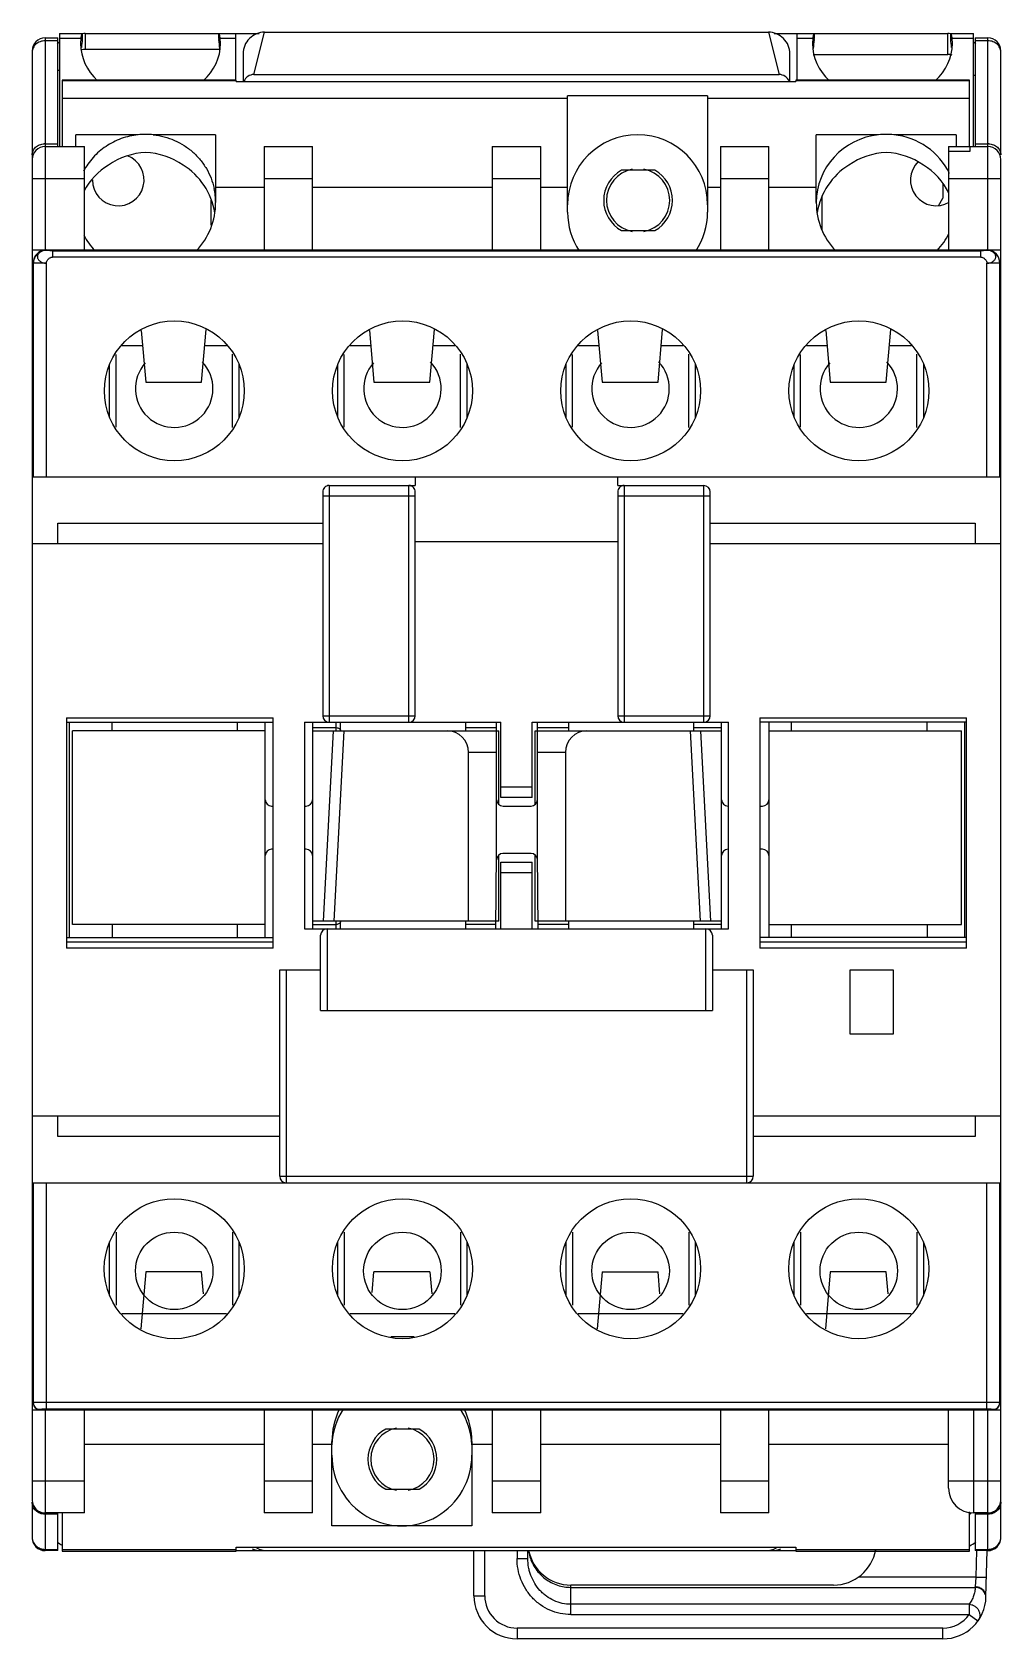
# Model space of a CAD drawing. Header units: millimetres. Extents: x 9.3 to 54.3, y 6.3 to 81.
import ezdxf

# ---------------------------------------------------------------- set-up
doc = ezdxf.new("R2010")
doc.units = ezdxf.units.MM
doc.header["$LTSCALE"] = 5.721795
doc.layers.get('0').update_dxf_attribs({"linetype": 'CONTINUOUS'})

msp = doc.modelspace()

# ---------------------------------------------------------------- linework, layer by layer
at = {"color": 7, "linetype": 'CONTINUOUS'}
for p, q in [((9.938, 80.685), (9.938, 70.835)), ((9.938, 80.685), (10.538, 80.685)), ((10.538, 75.635), (10.538, 80.685)), ((10.603, 80.885), (10.603, 75.639)), ((10.603, 80.885), (11.667, 80.885)), ((11.601, 80.658), (10.603, 80.658)), ((11.601, 80.658), (11.588, 80.422)), ((11.797, 80.885), (11.797, 80.144)), ((11.797, 80.885), (19.884, 80.885)), ((18.09, 80.422), (18.075, 80.658)), ((18.798, 80.658), (18.075, 80.658)), ((18.798, 78.727), (18.798, 80.885)), ((19.638, 78.985), (20.138, 80.955)), ((20.138, 80.955), (43.538, 80.955)), ((43.538, 80.955), (44.038, 78.985)), ((43.802, 80.885), (51.879, 80.885)), ((44.878, 78.727), (44.878, 80.885)), ((45.601, 80.658), (44.878, 80.658)), ((45.601, 80.658), (45.588, 80.422)), ((51.879, 79.911), (51.879, 80.885)), ((52.01, 80.885), (53.073, 80.885)), ((52.09, 80.422), (52.075, 80.658)), ((53.073, 80.658), (52.075, 80.658)), ((53.073, 75.639), (53.073, 80.885)), ((53.138, 80.685), (53.138, 75.635)), ((53.138, 80.685), (53.738, 80.685)), ((53.738, 70.835), (53.738, 80.685)), ((9.338, 80.085), (9.338, 12.735)), ((10.538, 80.551), (9.938, 80.551)), ((18.039, 80.144), (11.797, 80.144)), ((19.138, 79.946), (19.138, 78.665)), ((44.538, 78.665), (44.538, 79.946)), ((45.623, 79.911), (51.88, 79.911)), ((53.738, 80.551), (53.138, 80.551)), ((54.338, 75.249), (54.338, 80.085)), ((10.738, 78.727), (10.738, 75.635)), ((18.813, 78.727), (10.738, 78.727)), ((18.813, 78.696), (10.738, 78.696)), ((18.813, 78.665), (18.813, 78.727)), ((18.813, 78.665), (44.813, 78.665)), ((19.638, 78.985), (44.038, 78.985)), ((44.813, 78.727), (44.813, 78.665)), ((52.888, 78.727), (44.813, 78.727)), ((52.888, 78.696), (44.813, 78.696)), ((52.888, 75.635), (52.888, 78.727)), ((34.213, 77.864), (10.738, 77.864)), ((34.213, 72.585), (34.213, 77.993)), ((40.713, 77.993), (34.213, 77.993)), ((40.713, 77.993), (40.713, 72.585)), ((52.888, 77.864), (40.713, 77.864)), ((11.363, 75.635), (11.363, 76.186)), ((14.259, 76.186), (11.363, 76.186)), ((17.863, 76.186), (14.967, 76.186)), ((17.863, 76.186), (17.863, 73.035)), ((45.763, 73.035), (45.763, 76.186)), ((48.659, 76.186), (45.763, 76.186)), ((52.263, 76.186), (49.367, 76.186)), ((52.263, 76.186), (52.263, 75.635)), ((9.938, 75.769), (10.538, 75.769)), ((9.938, 75.635), (11.763, 75.635)), ((11.763, 70.835), (11.763, 75.635)), ((20.113, 75.635), (20.113, 70.835)), ((20.113, 75.635), (22.363, 75.635)), ((22.363, 70.835), (22.363, 75.635)), ((30.713, 75.635), (30.713, 70.835)), ((30.713, 75.635), (32.963, 75.635)), ((32.963, 70.835), (32.963, 75.635)), ((41.313, 75.635), (41.313, 70.835)), ((41.313, 75.635), (43.563, 75.635)), ((43.563, 70.835), (43.563, 75.635)), ((51.913, 75.635), (51.913, 70.835)), ((51.913, 75.635), (53.738, 75.635)), ((51.913, 75.419), (52.913, 75.419)), ((52.913, 75.419), (52.913, 75.635)), ((53.138, 75.769), (53.738, 75.769)), ((54.338, 10.985), (54.338, 75.035)), ((11.763, 74.135), (9.338, 74.135)), ((22.363, 74.135), (20.113, 74.135)), ((32.963, 74.135), (30.713, 74.135)), ((38.263, 74.535), (36.714, 74.535)), ((43.563, 74.135), (41.313, 74.135)), ((51.638, 73.931), (51.638, 73.232)), ((54.338, 74.135), (51.913, 74.135)), ((20.113, 73.735), (17.863, 73.735)), ((30.713, 73.735), (22.363, 73.735)), ((34.213, 73.735), (32.963, 73.735)), ((41.313, 73.735), (40.713, 73.735)), ((45.763, 73.735), (43.563, 73.735)), ((46.038, 71.771), (46.038, 73.342)), ((51.438, 72.885), (51.638, 73.232)), ((17.638, 73.143), (17.638, 71.988)), ((36.714, 71.735), (38.263, 71.735)), ((9.338, 70.835), (9.938, 70.835)), ((9.393, 70.234), (9.393, 60.285)), ((9.993, 70.213), (9.393, 70.213)), ((9.993, 70.813), (9.993, 70.835)), ((9.993, 70.835), (53.693, 70.835)), ((9.993, 70.213), (9.993, 60.285)), ((10.278, 70.798), (10.278, 70.498)), ((10.278, 70.798), (53.409, 70.798)), ((53.409, 70.498), (10.278, 70.498)), ((53.409, 70.498), (53.409, 70.798)), ((53.693, 70.835), (53.693, 70.813)), ((53.693, 60.285), (53.693, 70.213)), ((54.293, 70.213), (53.693, 70.213)), ((53.738, 70.835), (54.338, 70.835)), ((54.293, 60.285), (54.293, 70.234)), ((14.407, 67.092), (14.613, 64.685)), ((17.213, 64.685), (17.423, 67.13)), ((25.007, 67.092), (25.213, 64.685)), ((27.813, 64.685), (28.023, 67.13)), ((35.607, 67.092), (35.813, 64.685)), ((38.413, 64.685), (38.623, 67.13)), ((46.207, 67.092), (46.413, 64.685)), ((49.013, 64.685), (49.223, 67.13)), ((13.238, 62.595), (13.238, 65.975)), ((13.514, 66.385), (14.468, 66.385)), ((17.359, 66.385), (18.374, 66.385)), ((18.638, 62.581), (18.638, 65.99)), ((23.838, 62.595), (23.838, 65.975)), ((24.114, 66.385), (25.068, 66.385)), ((27.959, 66.385), (28.974, 66.385)), ((29.238, 62.581), (29.238, 65.99)), ((34.438, 62.595), (34.438, 65.975)), ((34.714, 66.385), (35.668, 66.385)), ((38.559, 66.385), (39.574, 66.385)), ((39.838, 62.581), (39.838, 65.99)), ((45.038, 62.595), (45.038, 65.975)), ((45.314, 66.385), (46.268, 66.385)), ((49.159, 66.385), (50.174, 66.385)), ((50.438, 62.581), (50.438, 65.99)), ((12.938, 63.055), (12.938, 65.509)), ((18.938, 65.541), (18.938, 63.027)), ((23.538, 63.055), (23.538, 65.509)), ((29.538, 65.541), (29.538, 63.027)), ((34.138, 63.055), (34.138, 65.509)), ((40.138, 65.541), (40.138, 63.027)), ((44.738, 63.055), (44.738, 65.509)), ((50.738, 65.541), (50.738, 63.027)), ((14.613, 64.685), (17.213, 64.685)), ((25.213, 64.685), (27.813, 64.685)), ((35.813, 64.685), (38.413, 64.685)), ((46.413, 64.685), (49.013, 64.685)), ((9.338, 60.285), (54.338, 60.285)), ((23.138, 59.885), (23.138, 48.885)), ((23.138, 59.885), (27.138, 59.885)), ((26.838, 48.885), (26.838, 59.885)), ((27.138, 60.285), (27.138, 59.885)), ((36.538, 59.885), (36.538, 60.285)), ((36.538, 59.885), (40.538, 59.885)), ((36.838, 59.885), (36.838, 48.885)), ((40.538, 48.885), (40.538, 59.885)), ((22.838, 59.585), (22.838, 49.185)), ((27.138, 59.385), (22.838, 59.385)), ((27.138, 49.185), (27.138, 59.585)), ((36.538, 59.585), (36.538, 49.185)), ((40.838, 59.385), (36.538, 59.385)), ((40.838, 49.185), (40.838, 59.585)), ((10.538, 57.185), (10.538, 58.135)), ((10.538, 58.135), (22.838, 58.135)), ((40.838, 58.135), (53.138, 58.135)), ((53.138, 58.135), (53.138, 57.185)), ((9.338, 57.185), (22.838, 57.185)), ((27.138, 57.285), (36.538, 57.285)), ((40.838, 57.185), (54.338, 57.185)), ((10.938, 49.085), (10.938, 38.385)), ((10.938, 49.085), (20.538, 49.085)), ((10.938, 48.885), (20.538, 48.885)), ((11.063, 48.885), (11.063, 38.885)), ((13.063, 48.485), (13.063, 48.885)), ((18.863, 48.885), (18.863, 48.485)), ((20.163, 38.885), (20.163, 48.885)), ((20.538, 38.385), (20.538, 49.085)), ((21.988, 48.885), (21.988, 39.285)), ((21.988, 48.885), (31.113, 48.885)), ((22.363, 48.885), (22.363, 39.285)), ((22.363, 48.632), (23.463, 48.632)), ((22.838, 49.185), (27.138, 49.185)), ((23.463, 48.485), (23.463, 48.885)), ((23.663, 48.49), (23.663, 48.885)), ((29.463, 48.885), (29.463, 48.485)), ((29.463, 48.632), (30.913, 48.632)), ((30.913, 42.785), (30.913, 48.885)), ((31.113, 45.385), (31.113, 48.885)), ((32.563, 45.385), (32.563, 48.885)), ((32.563, 48.885), (41.688, 48.885)), ((32.813, 42.785), (32.813, 48.885)), ((32.813, 48.632), (34.263, 48.632)), ((34.263, 48.485), (34.263, 48.885)), ((36.538, 49.185), (40.838, 49.185)), ((40.063, 48.885), (40.063, 48.485)), ((40.063, 48.632), (41.363, 48.632)), ((41.363, 39.285), (41.363, 48.885)), ((41.688, 39.285), (41.688, 48.885)), ((43.138, 49.085), (52.738, 49.085)), ((43.138, 49.085), (43.138, 38.385)), ((52.738, 48.885), (43.138, 48.885)), ((43.563, 48.885), (43.563, 38.885)), ((44.613, 48.485), (44.613, 48.885)), ((50.913, 48.485), (50.913, 48.885)), ((52.663, 38.885), (52.663, 48.885)), ((52.738, 38.385), (52.738, 49.085)), ((11.213, 39.485), (11.213, 48.485)), ((20.163, 48.485), (11.213, 48.485)), ((22.363, 48.485), (31.013, 48.485)), ((23.327, 48.485), (22.863, 39.635)), ((23.363, 39.635), (23.826, 48.485)), ((31.013, 45.062), (31.013, 48.485)), ((32.713, 45.062), (32.713, 48.485)), ((32.713, 48.485), (41.363, 48.485)), ((39.9, 48.485), (40.364, 39.635)), ((40.863, 39.635), (40.399, 48.485)), ((43.563, 48.485), (52.513, 48.485)), ((52.513, 39.485), (52.513, 48.485)), ((29.613, 39.635), (29.613, 47.485)), ((30.913, 47.485), (29.613, 47.485)), ((34.113, 47.485), (32.813, 47.485)), ((34.113, 47.485), (34.113, 39.635)), ((31.113, 45.885), (32.563, 45.885)), ((20.463, 44.985), (20.538, 44.985)), ((21.988, 44.985), (22.063, 44.985)), ((32.563, 45.385), (31.113, 45.385)), ((31.213, 44.985), (32.513, 44.985)), ((41.663, 44.985), (41.688, 44.985)), ((43.138, 44.985), (43.263, 44.985)), ((20.538, 42.985), (20.463, 42.985)), ((22.063, 42.985), (21.988, 42.985)), ((30.883, 39.285), (30.913, 42.785)), ((31.013, 39.635), (31.013, 42.711)), ((32.516, 42.785), (31.211, 42.785)), ((32.713, 39.635), (32.713, 42.711)), ((32.844, 39.285), (32.813, 42.785)), ((41.688, 42.985), (41.663, 42.985)), ((43.263, 42.985), (43.138, 42.985)), ((31.113, 39.285), (31.113, 42.385)), ((31.113, 42.385), (32.563, 42.385)), ((32.563, 41.885), (31.113, 41.885)), ((32.563, 39.285), (32.563, 42.385)), ((31.013, 39.635), (22.363, 39.635)), ((23.463, 39.285), (23.463, 39.635)), ((23.663, 39.285), (23.663, 39.635)), ((29.463, 39.635), (29.463, 39.285)), ((41.363, 39.635), (32.713, 39.635)), ((34.263, 39.285), (34.263, 39.635)), ((40.063, 39.635), (40.063, 39.285)), ((10.938, 38.885), (20.538, 38.885)), ((20.163, 39.485), (11.213, 39.485)), ((13.063, 39.485), (13.063, 38.885)), ((18.863, 39.485), (18.863, 38.885)), ((21.988, 39.285), (41.688, 39.285)), ((22.363, 39.485), (23.463, 39.485)), ((22.738, 35.485), (22.738, 38.985)), ((23.038, 39.285), (23.038, 35.485)), ((30.884, 39.485), (29.463, 39.485)), ((34.263, 39.485), (32.842, 39.485)), ((41.363, 39.485), (40.063, 39.485)), ((40.638, 35.485), (40.638, 39.285)), ((40.938, 38.985), (40.938, 35.485)), ((52.738, 38.885), (43.138, 38.885)), ((43.563, 39.485), (52.513, 39.485)), ((44.613, 38.885), (44.613, 39.485)), ((50.913, 39.485), (50.913, 38.885)), ((10.938, 38.685), (20.538, 38.685)), ((20.538, 38.385), (10.938, 38.385)), ((43.138, 38.685), (52.738, 38.685)), ((52.738, 38.385), (43.138, 38.385)), ((20.838, 27.785), (20.838, 37.385)), ((20.838, 37.385), (22.738, 37.385)), ((21.138, 37.385), (21.138, 27.485)), ((40.938, 37.385), (42.838, 37.385)), ((42.538, 27.485), (42.538, 37.385)), ((42.838, 37.385), (42.838, 27.785)), ((47.338, 37.385), (49.338, 37.385)), ((47.338, 34.385), (47.338, 37.385)), ((49.338, 37.385), (49.338, 34.385)), ((22.738, 35.485), (40.938, 35.485)), ((49.338, 34.385), (47.338, 34.385)), ((9.338, 30.585), (20.838, 30.585)), ((10.538, 29.635), (10.538, 30.585)), ((42.838, 30.585), (54.338, 30.585)), ((53.138, 30.585), (53.138, 29.635)), ((20.838, 29.635), (10.538, 29.635)), ((53.138, 29.635), (42.838, 29.635)), ((20.838, 27.785), (42.838, 27.785)), ((9.338, 27.485), (54.338, 27.485)), ((9.388, 27.485), (9.388, 17.236)), ((9.988, 27.485), (9.988, 16.973)), ((53.688, 16.973), (53.688, 27.485)), ((54.288, 17.236), (54.288, 27.485)), ((12.938, 22.237), (12.938, 24.734)), ((13.238, 25.182), (13.238, 21.788)), ((18.638, 25.182), (18.638, 21.788)), ((18.938, 24.733), (18.938, 22.237)), ((23.538, 22.237), (23.538, 24.734)), ((23.838, 25.182), (23.838, 21.788)), ((29.238, 25.182), (29.238, 21.788)), ((29.538, 24.733), (29.538, 22.237)), ((34.138, 22.237), (34.138, 24.734)), ((34.438, 25.182), (34.438, 21.788)), ((39.838, 25.182), (39.838, 21.788)), ((40.138, 24.733), (40.138, 22.237)), ((44.738, 22.237), (44.738, 24.734)), ((45.038, 25.182), (45.038, 21.788)), ((50.438, 25.182), (50.438, 21.788)), ((50.738, 24.733), (50.738, 22.237)), ((14.613, 23.341), (14.385, 20.689)), ((17.213, 23.341), (14.613, 23.341)), ((17.301, 22.315), (17.213, 23.341)), ((25.131, 22.38), (25.213, 23.341)), ((27.813, 23.341), (25.213, 23.341)), ((27.813, 23.341), (27.901, 22.314)), ((35.813, 23.341), (35.585, 20.689)), ((35.813, 23.341), (38.413, 23.341)), ((38.501, 22.315), (38.413, 23.341)), ((46.413, 23.341), (46.185, 20.689)), ((49.013, 23.341), (46.413, 23.341)), ((49.101, 22.315), (49.013, 23.341)), ((18.367, 21.385), (13.507, 21.385)), ((28.967, 21.385), (24.107, 21.385)), ((39.567, 21.385), (34.707, 21.385)), ((50.167, 21.385), (45.307, 21.385)), ((25.994, 20.343), (27.083, 20.343)), ((9.389, 17.238), (9.388, 17.257)), ((53.688, 17.272), (9.988, 17.272)), ((54.288, 17.257), (54.288, 17.252)), ((9.338, 16.935), (54.338, 16.935)), ((9.688, 16.935), (9.688, 16.957)), ((9.938, 16.935), (9.938, 12.135)), ((9.988, 16.973), (53.688, 16.973)), ((11.763, 12.135), (11.763, 16.935)), ((20.113, 16.935), (20.113, 12.135)), ((22.363, 12.135), (22.363, 16.935)), ((30.713, 16.935), (30.713, 12.135)), ((32.963, 12.135), (32.963, 16.935)), ((41.313, 16.935), (41.313, 12.135)), ((43.563, 12.135), (43.563, 16.935)), ((51.913, 13.285), (51.913, 16.935)), ((53.063, 16.935), (53.063, 12.135)), ((53.738, 10.385), (53.738, 16.935)), ((53.988, 16.957), (53.988, 16.935)), ((27.313, 16.035), (25.764, 16.035)), ((20.113, 15.311), (11.763, 15.311)), ((23.263, 15.311), (22.363, 15.311)), ((23.263, 11.533), (23.263, 15.464)), ((29.763, 15.464), (29.763, 11.533)), ((30.713, 15.311), (29.763, 15.311)), ((41.313, 15.311), (32.963, 15.311)), ((51.913, 15.311), (43.563, 15.311)), ((9.338, 13.635), (11.763, 13.635)), ((20.113, 13.635), (22.363, 13.635)), ((30.713, 13.635), (32.963, 13.635)), ((41.313, 13.635), (43.563, 13.635)), ((51.913, 13.635), (54.338, 13.635)), ((25.764, 13.235), (27.313, 13.235)), ((9.338, 12.639), (9.338, 10.985)), ((11.763, 12.135), (9.938, 12.135)), ((10.538, 12.075), (9.938, 12.075)), ((9.938, 12.075), (9.938, 10.385)), ((10.538, 10.385), (10.538, 12.135)), ((10.738, 12.135), (10.738, 10.365)), ((22.363, 12.135), (20.113, 12.135)), ((32.963, 12.135), (30.713, 12.135)), ((43.563, 12.135), (41.313, 12.135)), ((52.888, 10.365), (52.888, 12.191)), ((53.738, 12.135), (53.063, 12.135)), ((53.138, 12.108), (53.138, 10.385)), ((53.738, 12.075), (53.138, 12.075)), ((29.763, 11.533), (23.263, 11.533)), ((18.813, 10.547), (44.813, 10.547)), ((18.813, 10.365), (18.813, 10.547)), ((44.813, 10.536), (18.813, 10.536)), ((44.813, 10.547), (44.813, 10.365)), ((9.938, 10.445), (10.538, 10.445)), ((10.538, 10.385), (9.938, 10.385)), ((10.738, 10.438), (18.813, 10.438)), ((10.738, 10.365), (18.813, 10.365)), ((18.813, 10.385), (44.813, 10.385)), ((29.863, 8.285), (29.863, 10.385)), ((30.363, 8.285), (30.363, 10.385)), ((31.863, 10.385), (31.863, 10.022)), ((31.863, 10.022), (32.363, 10.022)), ((32.363, 10.013), (32.363, 10.385)), ((44.813, 10.438), (52.888, 10.438)), ((44.813, 10.365), (52.888, 10.365)), ((53.138, 10.445), (53.738, 10.445)), ((53.738, 10.385), (53.138, 10.385)), ((53.205, 10.385), (53.173, 9.158)), ((53.648, 8.233), (53.705, 10.386)), ((53.173, 9.158), (47.726, 9.158)), ((53.173, 9.158), (53.149, 8.702)), ((53.173, 9.158), (53.672, 9.145)), ((29.863, 8.285), (30.363, 8.285)), ((46.563, 8.785), (34.363, 8.785)), ((34.363, 7.413), (34.363, 8.785)), ((34.363, 8.679), (53.147, 8.679)), ((52.869, 7.892), (34.363, 7.892)), ((52.869, 7.892), (52.869, 7.413)), ((51.649, 6.785), (31.863, 6.785)), ((31.863, 6.785), (31.863, 6.285)), ((34.363, 7.413), (52.869, 7.413)), ((51.649, 6.285), (51.649, 6.785)), ((52.869, 7.413), (53.276, 7.122)), ((51.649, 6.285), (31.863, 6.285))]:
    msp.add_line(p, q, dxfattribs=at)
for centre, radius in [((15.943, 64.285), 3.25), ((26.543, 64.285), 3.25), ((37.143, 64.285), 3.25), ((47.743, 64.285), 3.25), ((15.938, 23.485), 3.25), ((26.538, 23.485), 3.25), ((37.138, 23.485), 3.25), ((47.738, 23.485), 3.25), ((15.938, 23.385), 1.8), ((26.538, 23.385), 1.8), ((37.138, 23.385), 1.8), ((47.738, 23.385), 1.8)]:
    msp.add_circle(centre, radius, dxfattribs=at)
for centre, radius, start, end in [((9.938, 80.085), 0.6, 90, 180), ((11.797, 78.885), 2, 90, 93.62903), ((51.879, 78.885), 2, 86.33558, 90), ((53.738, 80.085), 0.6, 0, 90), ((11.797, 78.885), 2, 126.66564, 130.5311), ((11.803, 79.139), 1.005, 98.41278, 101.10663), ((11.798, 79.173), 0.971, 90.06852, 98.44767), ((51.879, 78.917), 0.995, 85.05453, 89.96862), ((51.878, 78.903), 1.008, 78.25676, 85.0554), ((51.879, 78.885), 2, 49.4187, 53.30229), ((10.698, 75.619), 3.552, 91.65696, 92.77276), ((53.807, 43.998), 34.952, 91.07551, 91.18924), ((14.613, 72.3), 3.903, 90.00076, 95.20385), ((14.612, 72.281), 3.921, 84.80838, 89.98544), ((37.463, 72.935), 3.25, 0, 180), ((9.938, 75.035), 0.6, 90, 180), ((9.938, 75.083), 0.687, 90.00349, 92.97172), ((53.738, 75.083), 0.687, 87.02828, 89.99651), ((53.738, 75.035), 0.6, 0, 90), ((14.595, 72.036), 3.235, 121.98983, 151.59827), ((13.338, 74.085), 1.2, 180, 69.09514), ((14.64, 72.043), 3.225, 9.27819, 58.05592), ((48.987, 72.043), 3.225, 121.94423, 170.66839), ((51.338, 74.085), 1.2, 134.69598, 300.23954), ((49.033, 72.037), 3.234, 26.56607, 58.01339), ((37.488, 73.135), 1.6, 118.95502, 241.04498), ((37.488, 73.135), 1.47, 100.663, 259.337), ((37.488, 73.135), 1.47, 280.663, 79.337), ((37.488, 73.135), 1.6, 298.95502, 61.04498), ((14.762, 73.034), 3.102, 0.01519, 12.19552), ((14.613, 73.035), 3.25, 316.65531, 360), ((37.463, 72.585), 3.25, 180, 213.59184), ((37.463, 72.585), 3.25, 326.29176, 360), ((49.013, 73.035), 3.25, 180, 223.42838), ((14.613, 73.035), 3.25, 207.88765, 223.42838), ((49.013, 73.035), 3.25, 316.65531, 333.78647), ((9.994, 70.235), 0.6, 94.91236, 180.06981), ((9.993, 70.213), 0.6, 89.97608, 179.95618), ((9.993, 70.243), 0.592, 90.02497, 94.92479), ((53.694, 70.213), 0.6, 0.04378, 90.02466), ((53.693, 70.244), 0.591, 85.98383, 89.97898), ((53.693, 70.235), 0.6, 359.92906, 85.9889), ((15.938, 64.385), 1.8, 138.29776, 43.71701), ((26.538, 64.385), 1.8, 138.29776, 43.71701), ((37.138, 64.385), 1.8, 138.29776, 43.71701), ((47.738, 64.385), 1.8, 138.29776, 43.71701), ((23.138, 59.585), 0.3, 90, 180.00052), ((26.838, 59.585), 0.3, 359.99954, 90), ((36.838, 59.585), 0.3, 90, 180.00046), ((40.538, 59.585), 0.3, 0, 90), ((23.138, 49.185), 0.3, 180, 270), ((26.838, 49.185), 0.3, 270, 360), ((36.838, 49.185), 0.3, 180, 270), ((40.538, 49.185), 0.3, 270, 360), ((28.613, 47.485), 1, 359.98874, 89.98497), ((35.113, 47.485), 1, 90.01501, 180.01127), ((20.463, 45.285), 0.3, 180, 270), ((22.063, 45.285), 0.3, 270, 360), ((31.213, 45.285), 0.3, 180, 270), ((32.513, 45.285), 0.3, 270, 360), ((41.663, 45.285), 0.3, 180, 270), ((43.263, 45.285), 0.3, 270, 360), ((20.463, 42.685), 0.3, 90, 180), ((22.063, 42.685), 0.3, 0, 90), ((31.211, 42.485), 0.3, 90, 179.5), ((32.516, 42.485), 0.3, 0.3251, 90), ((41.663, 42.685), 0.3, 90, 180), ((43.263, 42.685), 0.3, 0, 90), ((23.038, 38.985), 0.3, 90, 180), ((40.638, 38.985), 0.3, 0, 90), ((21.138, 27.785), 0.3, 180, 270), ((42.538, 27.785), 0.3, 270, 360), ((9.688, 17.235), 0.3, 179.93607, 269.92914), ((9.688, 17.257), 0.3, 183.67306, 270.03451), ((53.988, 17.257), 0.3, 269.96348, 356.20027), ((53.988, 17.235), 0.3, 270.06563, 0.05696), ((53.991, 17.257), 0.297, 356.20748, 359.03971), ((26.538, 14.635), 1.6, 118.95502, 241.04498), ((26.538, 14.635), 1.47, 100.663, 259.337), ((26.538, 14.635), 1.47, 280.663, 79.337), ((26.538, 14.635), 1.6, 298.95502, 61.04498), ((9.938, 12.735), 0.6, 180, 270), ((53.063, 13.285), 1.15, 180, 270), ((53.738, 12.735), 0.6, 270, 360), ((9.938, 12.705), 0.63, 268.45453, 269.999), ((51.965, 12.36), 1.006, 344.06783, 349.62254), ((53.738, 12.705), 0.63, 270.001, 271.54547), ((9.862, 11.009), 0.524, 180.00226, 182.39793), ((9.938, 10.985), 0.6, 180, 270), ((11.706, 12.385), 2, 233.12488, 241.02378), ((19.962, 11.385), 1, 245.96531, 270), ((20.256, 11.386), 1, 240.69789, 269.93242), ((43.421, 11.386), 1, 270.06591, 299.30591), ((43.714, 11.385), 1, 270, 294.03734), ((51.971, 12.385), 2, 297.48001, 306.87513), ((53.738, 10.985), 0.6, 270, 360), ((53.815, 11.009), 0.523, 357.62312, 359.99772), ((34.443, 10.721), 2.079, 189.47386, 197.28955), ((34.363, 10.785), 2, 190.95256, 270), ((46.563, 10.785), 2, 270, 349.7203), ((31.863, 8.285), 2, 180, 270), ((31.863, 8.285), 1.5, 180.00003, 270.00004), ((51.649, 8.285), 2, 270, 358.49978), ((52.773, 8.721), 0.376, 353.46291, 357.0067), ((51.649, 8.285), 1.5, 270.00001, 324.43031)]:
    msp.add_arc(centre, radius, start, end, dxfattribs=at)
for centre, major_axis, ratio, start_param, end_param in [((20.131, 79.953), (-0.321, -0.95), 0.988668, -2.819045, -1.241334), ((43.545, 79.953), (0.321, -0.95), 0.988668, 1.241334, 2.819045), ((14.838, 80.422), (3.25, 0), 0.813473, 3.141593, 3.854411), ((14.838, 79.382), (0, 5.629), 0.57735, 1.350848, 1.418919), ((14.838, 80.422), (3.25, 0), 0.813473, -0.717151, 0.000001), ((14.838, 79.382), (0, 5.629), 0.57735, 4.857298, 4.932338), ((48.838, 80.422), (3.25, 0), 0.813473, 3.141593, 3.854411), ((48.838, 79.382), (0, 5.629), 0.57735, 7.634033, 7.709478), ((48.838, 80.422), (3.25, 0), 0.813473, -0.717151, 0.000001), ((48.838, 79.382), (0, 5.629), 0.57735, -1.418799, -1.350848), ((19.635, 78.484), (0.161, 0.475), 0.988668, 0.322547, 1.50259), ((44.042, 78.484), (-0.161, 0.475), 0.988668, -1.505747, -0.322547), ((49.013, 73.035), (3.25, 0), 0.975419, 1.679905, 3.141593), ((49.013, 73.502), (3.25, 0), 0.83082, 1.461688, 1.679905), ((49.013, 73.035), (3.25, 0), 0.975419, 0.44122, 1.461688), ((14.613, 72.136), (2.49, 2.196), 0.951248, 0.872872, 1.435128), ((14.613, 72.136), (2.49, -2.196), 0.951248, 1.706465, 2.26872), ((49.013, 72.136), (2.49, 2.196), 0.951248, 0.872872, 1.435128), ((49.013, 72.136), (2.49, -2.196), 0.951248, 1.706465, 2.26872), ((26.513, 15.464), (0, 3.314), 0.980834, 1.107765, 1.570796), ((26.513, 15.176), (0, 3.289), 0.988096, 7.278265, 7.814272), ((26.513, 15.176), (0, 3.289), 0.988096, 4.752171, 5.287891), ((26.513, 15.464), (0, 3.314), 0.980834, -1.570796, -1.107274), ((26.513, 14.822), (0, 3.289), 0.988096, -4.712389, -1.570796)]:
    msp.add_ellipse(centre, major_axis=major_axis, ratio=ratio, start_param=start_param, end_param=end_param, dxfattribs=at)
for points, knots in [([(11.62, 80.78), (11.618, 80.771), (11.61, 80.731), (11.605, 80.69), (11.601, 80.658)], [0, 0, 0, 0, 0.221536, 1, 1, 1, 1]), ([(11.667, 80.885), (11.662, 80.885), (11.656, 80.879), (11.65, 80.869), (11.641, 80.852), (11.63, 80.822), (11.624, 80.795), (11.62, 80.78)], [0, 0, 0, 0, 0.106607, 0.193478, 0.305228, 0.603973, 1, 1, 1, 1]), ([(11.667, 80.61), (11.669, 80.63), (11.674, 80.668), (11.679, 80.722), (11.683, 80.769), (11.684, 80.809), (11.684, 80.837), (11.682, 80.855), (11.68, 80.866), (11.677, 80.874), (11.674, 80.88), (11.671, 80.884), (11.668, 80.885), (11.667, 80.885)], [0, 0, 0, 0, 0.212977, 0.406369, 0.575924, 0.71833, 0.83169, 0.87704, 0.914759, 0.945052, 0.968382, 0.985833, 1, 1, 1, 1]), ([(18.01, 80.885), (18.009, 80.885), (18.006, 80.884), (18.002, 80.88), (17.999, 80.874), (17.997, 80.866), (17.995, 80.855), (17.993, 80.837), (17.992, 80.809), (17.994, 80.769), (17.997, 80.722), (18.003, 80.668), (18.007, 80.63), (18.01, 80.61)], [0, 0, 0, 0, 0.014168, 0.031621, 0.054953, 0.085249, 0.12297, 0.16832, 0.281685, 0.424092, 0.59364, 0.787026, 1, 1, 1, 1]), ([(18.056, 80.78), (18.053, 80.795), (18.046, 80.822), (18.036, 80.852), (18.027, 80.869), (18.021, 80.879), (18.014, 80.885), (18.01, 80.885)], [0, 0, 0, 0, 0.396027, 0.694772, 0.806522, 0.893393, 1, 1, 1, 1]), ([(18.075, 80.658), (18.074, 80.67), (18.069, 80.71), (18.062, 80.751), (18.056, 80.78)], [0, 0, 0, 0, 0.276896, 1, 1, 1, 1]), ([(45.62, 80.78), (45.618, 80.771), (45.61, 80.731), (45.605, 80.69), (45.601, 80.658)], [0, 0, 0, 0, 0.221535, 1, 1, 1, 1]), ([(45.667, 80.885), (45.662, 80.885), (45.656, 80.879), (45.65, 80.869), (45.641, 80.852), (45.63, 80.822), (45.624, 80.795), (45.62, 80.78)], [0, 0, 0, 0, 0.106607, 0.193478, 0.305228, 0.603973, 1, 1, 1, 1]), ([(45.667, 80.61), (45.669, 80.63), (45.674, 80.668), (45.679, 80.722), (45.683, 80.769), (45.684, 80.809), (45.684, 80.837), (45.682, 80.855), (45.68, 80.866), (45.677, 80.874), (45.674, 80.88), (45.671, 80.884), (45.668, 80.885), (45.667, 80.885)], [0, 0, 0, 0, 0.212977, 0.406369, 0.575924, 0.71833, 0.83169, 0.87704, 0.914759, 0.945052, 0.968382, 0.985833, 1, 1, 1, 1]), ([(52.01, 80.885), (52.009, 80.885), (52.006, 80.884), (52.002, 80.88), (51.999, 80.874), (51.997, 80.866), (51.995, 80.855), (51.993, 80.837), (51.992, 80.809), (51.994, 80.769), (51.997, 80.722), (52.003, 80.668), (52.007, 80.63), (52.01, 80.61)], [0, 0, 0, 0, 0.014168, 0.031621, 0.054953, 0.085249, 0.12297, 0.16832, 0.281685, 0.424092, 0.59364, 0.787026, 1, 1, 1, 1]), ([(52.056, 80.78), (52.053, 80.795), (52.046, 80.822), (52.036, 80.852), (52.027, 80.869), (52.021, 80.879), (52.014, 80.885), (52.01, 80.885)], [0, 0, 0, 0, 0.396027, 0.694772, 0.806522, 0.893393, 1, 1, 1, 1]), ([(52.075, 80.658), (52.074, 80.67), (52.069, 80.71), (52.062, 80.751), (52.056, 80.78)], [0, 0, 0, 0, 0.276896, 1, 1, 1, 1]), ([(9.938, 80.551), (9.861, 80.551), (9.707, 80.525), (9.539, 80.43), (9.437, 80.323), (9.381, 80.233), (9.346, 80.134), (9.338, 80.066), (9.338, 80.032)], [0, 0, 0, 0, 0.265611, 0.521882, 0.645534, 0.765876, 0.883771, 1, 1, 1, 1]), ([(54.338, 80.032), (54.338, 80.066), (54.33, 80.134), (54.296, 80.233), (54.239, 80.323), (54.138, 80.43), (53.97, 80.525), (53.816, 80.551), (53.738, 80.551)], [0, 0, 0, 0, 0.11621, 0.234042, 0.354324, 0.477961, 0.734298, 1, 1, 1, 1]), ([(14.259, 76.186), (14.126, 76.172), (13.862, 76.128), (13.477, 76.014), (13.109, 75.855), (12.766, 75.653), (12.45, 75.411), (12.167, 75.134), (11.922, 74.826), (11.785, 74.602), (11.724, 74.487)], [0, 0, 0, 0, 0.126348, 0.252547, 0.378328, 0.503671, 0.628525, 0.752862, 0.876687, 1, 1, 1, 1]), ([(14.967, 76.186), (15.136, 76.168), (15.472, 76.106), (15.954, 75.937), (16.403, 75.697), (16.807, 75.392), (17.157, 75.029), (17.444, 74.618), (17.662, 74.169), (17.758, 73.851), (17.793, 73.69)], [0, 0, 0, 0, 0.126824, 0.253355, 0.379331, 0.504717, 0.629448, 0.75351, 0.876969, 1, 1, 1, 1]), ([(9.338, 75.25), (9.338, 75.282), (9.346, 75.348), (9.378, 75.443), (9.43, 75.531), (9.524, 75.636), (9.682, 75.733), (9.828, 75.764), (9.903, 75.768)], [0, 0, 0, 0, 0.116481, 0.234523, 0.354873, 0.478373, 0.73423, 1, 1, 1, 1]), ([(53.774, 75.768), (53.848, 75.764), (53.994, 75.733), (54.152, 75.636), (54.247, 75.531), (54.299, 75.443), (54.331, 75.348), (54.338, 75.282), (54.338, 75.25)], [0, 0, 0, 0, 0.26577, 0.521627, 0.645127, 0.765477, 0.883519, 1, 1, 1, 1]), ([(9.993, 70.813), (9.966, 70.812), (9.913, 70.809), (9.814, 70.787), (9.723, 70.745), (9.653, 70.683), (9.615, 70.632), (9.591, 70.575), (9.583, 70.516), (9.591, 70.457), (9.615, 70.4), (9.653, 70.348), (9.705, 70.302), (9.766, 70.265), (9.862, 70.226), (9.94, 70.216), (9.993, 70.213)], [0, 0, 0, 0, 0.071811, 0.142403, 0.2743, 0.335024, 0.392026, 0.446081, 0.498566, 0.551177, 0.605589, 0.663058, 0.724282, 0.789308, 0.857594, 1, 1, 1, 1]), ([(10.278, 70.798), (10.26, 70.798), (10.225, 70.798), (10.174, 70.799), (10.128, 70.8), (10.092, 70.802), (10.067, 70.803), (10.05, 70.805), (10.034, 70.806), (10.021, 70.807), (10.01, 70.808), (10.002, 70.809), (9.996, 70.811), (9.994, 70.812), (9.993, 70.812), (9.993, 70.813)], [0, 0, 0, 0, 0.189299, 0.368251, 0.531175, 0.67619, 0.741237, 0.800866, 0.854513, 0.901295, 0.940308, 0.970593, 0.99077, 0.996698, 1, 1, 1, 1]), ([(9.993, 70.213), (9.995, 70.249), (10.011, 70.303), (10.049, 70.365), (10.086, 70.408), (10.129, 70.445), (10.176, 70.474), (10.226, 70.493), (10.261, 70.498), (10.278, 70.498)], [0, 0, 0, 0, 0.243838, 0.372604, 0.503223, 0.633165, 0.760038, 0.882271, 1, 1, 1, 1]), ([(53.693, 70.813), (53.693, 70.812), (53.693, 70.812), (53.69, 70.811), (53.685, 70.809), (53.676, 70.808), (53.665, 70.807), (53.652, 70.806), (53.637, 70.805), (53.62, 70.803), (53.594, 70.802), (53.559, 70.8), (53.512, 70.799), (53.462, 70.798), (53.427, 70.798), (53.409, 70.798)], [0, 0, 0, 0, 0.003303, 0.009231, 0.029408, 0.059696, 0.098705, 0.145479, 0.199124, 0.258759, 0.323814, 0.468843, 0.631767, 0.810701, 1, 1, 1, 1]), ([(53.409, 70.498), (53.426, 70.498), (53.461, 70.493), (53.511, 70.474), (53.558, 70.445), (53.601, 70.408), (53.637, 70.365), (53.676, 70.303), (53.692, 70.249), (53.693, 70.213)], [0, 0, 0, 0, 0.117729, 0.239962, 0.366835, 0.496777, 0.627396, 0.756162, 1, 1, 1, 1]), ([(53.693, 70.213), (53.746, 70.216), (53.825, 70.226), (53.92, 70.265), (53.982, 70.302), (54.033, 70.348), (54.072, 70.4), (54.096, 70.457), (54.104, 70.516), (54.096, 70.575), (54.072, 70.632), (54.033, 70.683), (53.963, 70.745), (53.849, 70.798), (53.746, 70.812), (53.694, 70.813)], [0, 0, 0, 0, 0.142474, 0.210797, 0.275858, 0.337108, 0.394596, 0.449025, 0.501653, 0.554155, 0.608224, 0.665252, 0.726025, 0.857977, 1, 1, 1, 1]), ([(23.463, 48.632), (23.489, 48.632), (23.539, 48.625), (23.595, 48.599), (23.63, 48.57), (23.649, 48.545), (23.661, 48.518), (23.663, 48.499), (23.663, 48.49)], [0, 0, 0, 0, 0.287058, 0.553585, 0.675453, 0.789351, 0.896745, 1, 1, 1, 1]), ([(23.663, 39.627), (23.663, 39.617), (23.661, 39.598), (23.649, 39.571), (23.63, 39.547), (23.595, 39.517), (23.539, 39.492), (23.489, 39.485), (23.463, 39.485)], [0, 0, 0, 0, 0.103255, 0.210649, 0.324547, 0.446415, 0.712943, 1, 1, 1, 1]), ([(9.988, 17.272), (9.949, 17.272), (9.873, 17.272), (9.762, 17.271), (9.674, 17.27), (9.609, 17.269), (9.565, 17.268), (9.526, 17.267), (9.491, 17.265), (9.461, 17.264), (9.436, 17.263), (9.418, 17.261), (9.407, 17.26), (9.4, 17.26), (9.395, 17.259), (9.392, 17.258), (9.389, 17.258), (9.388, 17.257), (9.388, 17.257)], [0, 0, 0, 0, 0.194671, 0.382226, 0.554852, 0.633541, 0.70615, 0.771998, 0.830407, 0.880806, 0.922764, 0.955863, 0.968977, 0.979772, 0.98824, 0.994377, 0.998217, 1, 1, 1, 1]), ([(54.288, 17.257), (54.288, 17.257), (54.287, 17.258), (54.285, 17.258), (54.281, 17.259), (54.276, 17.26), (54.27, 17.26), (54.258, 17.261), (54.241, 17.263), (54.216, 17.264), (54.186, 17.265), (54.151, 17.267), (54.111, 17.268), (54.068, 17.269), (54.003, 17.27), (53.915, 17.271), (53.804, 17.272), (53.727, 17.272), (53.688, 17.272)], [0, 0, 0, 0, 0.001784, 0.005625, 0.011763, 0.02023, 0.031026, 0.04414, 0.077239, 0.119197, 0.169596, 0.228005, 0.293852, 0.366462, 0.44515, 0.617776, 0.80533, 1, 1, 1, 1]), ([(9.688, 16.957), (9.688, 16.958), (9.691, 16.959), (9.695, 16.96), (9.702, 16.962), (9.712, 16.963), (9.724, 16.964), (9.746, 16.966), (9.778, 16.968), (9.823, 16.97), (9.875, 16.972), (9.93, 16.972), (9.969, 16.973), (9.988, 16.973)], [0, 0, 0, 0, 0.006803, 0.021743, 0.045727, 0.078784, 0.120644, 0.170915, 0.294881, 0.445888, 0.618238, 0.805548, 1, 1, 1, 1]), ([(53.688, 16.973), (53.708, 16.973), (53.746, 16.972), (53.802, 16.972), (53.853, 16.97), (53.898, 16.968), (53.931, 16.966), (53.952, 16.964), (53.965, 16.963), (53.974, 16.962), (53.982, 16.96), (53.986, 16.959), (53.988, 16.958), (53.988, 16.957)], [0, 0, 0, 0, 0.194205, 0.381286, 0.553461, 0.704376, 0.828358, 0.878682, 0.920626, 0.953802, 0.977936, 0.993052, 1, 1, 1, 1]), ([(9.921, 12.075), (9.845, 12.077), (9.693, 12.109), (9.499, 12.234), (9.369, 12.419), (9.338, 12.566), (9.338, 12.639)], [0, 0, 0, 0, 0.257217, 0.510073, 0.757088, 1, 1, 1, 1]), ([(54.338, 12.639), (54.338, 12.566), (54.308, 12.419), (54.177, 12.234), (53.984, 12.109), (53.832, 12.077), (53.755, 12.075)], [0, 0, 0, 0, 0.242912, 0.489927, 0.742783, 1, 1, 1, 1]), ([(9.339, 10.987), (9.342, 10.916), (9.378, 10.771), (9.514, 10.591), (9.71, 10.473), (9.862, 10.445), (9.938, 10.445)], [0, 0, 0, 0, 0.242873, 0.489993, 0.742965, 1, 1, 1, 1]), ([(53.738, 10.445), (53.814, 10.445), (53.966, 10.473), (54.162, 10.591), (54.298, 10.771), (54.335, 10.916), (54.338, 10.988)], [0, 0, 0, 0, 0.256949, 0.509849, 0.75703, 1, 1, 1, 1]), ([(34.363, 7.413), (34.196, 7.413), (33.861, 7.448), (33.382, 7.604), (32.943, 7.853), (32.565, 8.186), (32.257, 8.585), (32.032, 9.036), (31.894, 9.52), (31.863, 9.855), (31.863, 10.022)], [0, 0, 0, 0, 0.124985, 0.249987, 0.374988, 0.499981, 0.62499, 0.749986, 0.874988, 1, 1, 1, 1]), ([(34.363, 7.892), (34.229, 7.892), (33.958, 7.921), (33.572, 8.05), (33.279, 8.222), (33.07, 8.392), (32.879, 8.583), (32.676, 8.854), (32.527, 9.158), (32.443, 9.414), (32.383, 9.676), (32.364, 9.879), (32.363, 10.013)], [0, 0, 0, 0, 0.125084, 0.250154, 0.375189, 0.43776, 0.500319, 0.625259, 0.750141, 0.81263, 0.875136, 1, 1, 1, 1]), ([(32.457, 10.103), (32.489, 10.002), (32.567, 9.804), (32.729, 9.529), (32.932, 9.283), (33.171, 9.071), (33.441, 8.899), (33.734, 8.773), (34.045, 8.696), (34.257, 8.679), (34.363, 8.679)], [0, 0, 0, 0, 0.124841, 0.249738, 0.374685, 0.499669, 0.624707, 0.749777, 0.874902, 1, 1, 1, 1]), ([(53.147, 8.679), (53.143, 8.612), (53.127, 8.478), (53.075, 8.279), (52.991, 8.08), (52.914, 7.954), (52.869, 7.892)], [0, 0, 0, 0, 0.235745, 0.477105, 0.729537, 1, 1, 1, 1]), ([(53.646, 8.171), (53.648, 8.201), (53.645, 8.264), (53.622, 8.357), (53.577, 8.448), (53.512, 8.53), (53.431, 8.597), (53.311, 8.659), (53.211, 8.678), (53.147, 8.679)], [0, 0, 0, 0, 0.11364, 0.234704, 0.362215, 0.493548, 0.626095, 0.756872, 1, 1, 1, 1]), ([(53.648, 8.233), (53.649, 8.261), (53.645, 8.32), (53.619, 8.407), (53.573, 8.491), (53.508, 8.566), (53.427, 8.627), (53.31, 8.684), (53.212, 8.702), (53.149, 8.702)], [0, 0, 0, 0, 0.111083, 0.229612, 0.355147, 0.485579, 0.618567, 0.751014, 1, 1, 1, 1]), ([(52.869, 7.892), (52.908, 7.889), (52.967, 7.879), (53.045, 7.851), (53.126, 7.81), (53.221, 7.735), (53.293, 7.636), (53.333, 7.546), (53.358, 7.456), (53.364, 7.343), (53.335, 7.221), (53.297, 7.152), (53.276, 7.122)], [0, 0, 0, 0, 0.110048, 0.170612, 0.234395, 0.369369, 0.509371, 0.5792, 0.647672, 0.777418, 0.895286, 1, 1, 1, 1])]:
    msp.add_open_spline(points, degree=3, knots=knots, dxfattribs=at)

doc.saveas('drawing.dxf')
